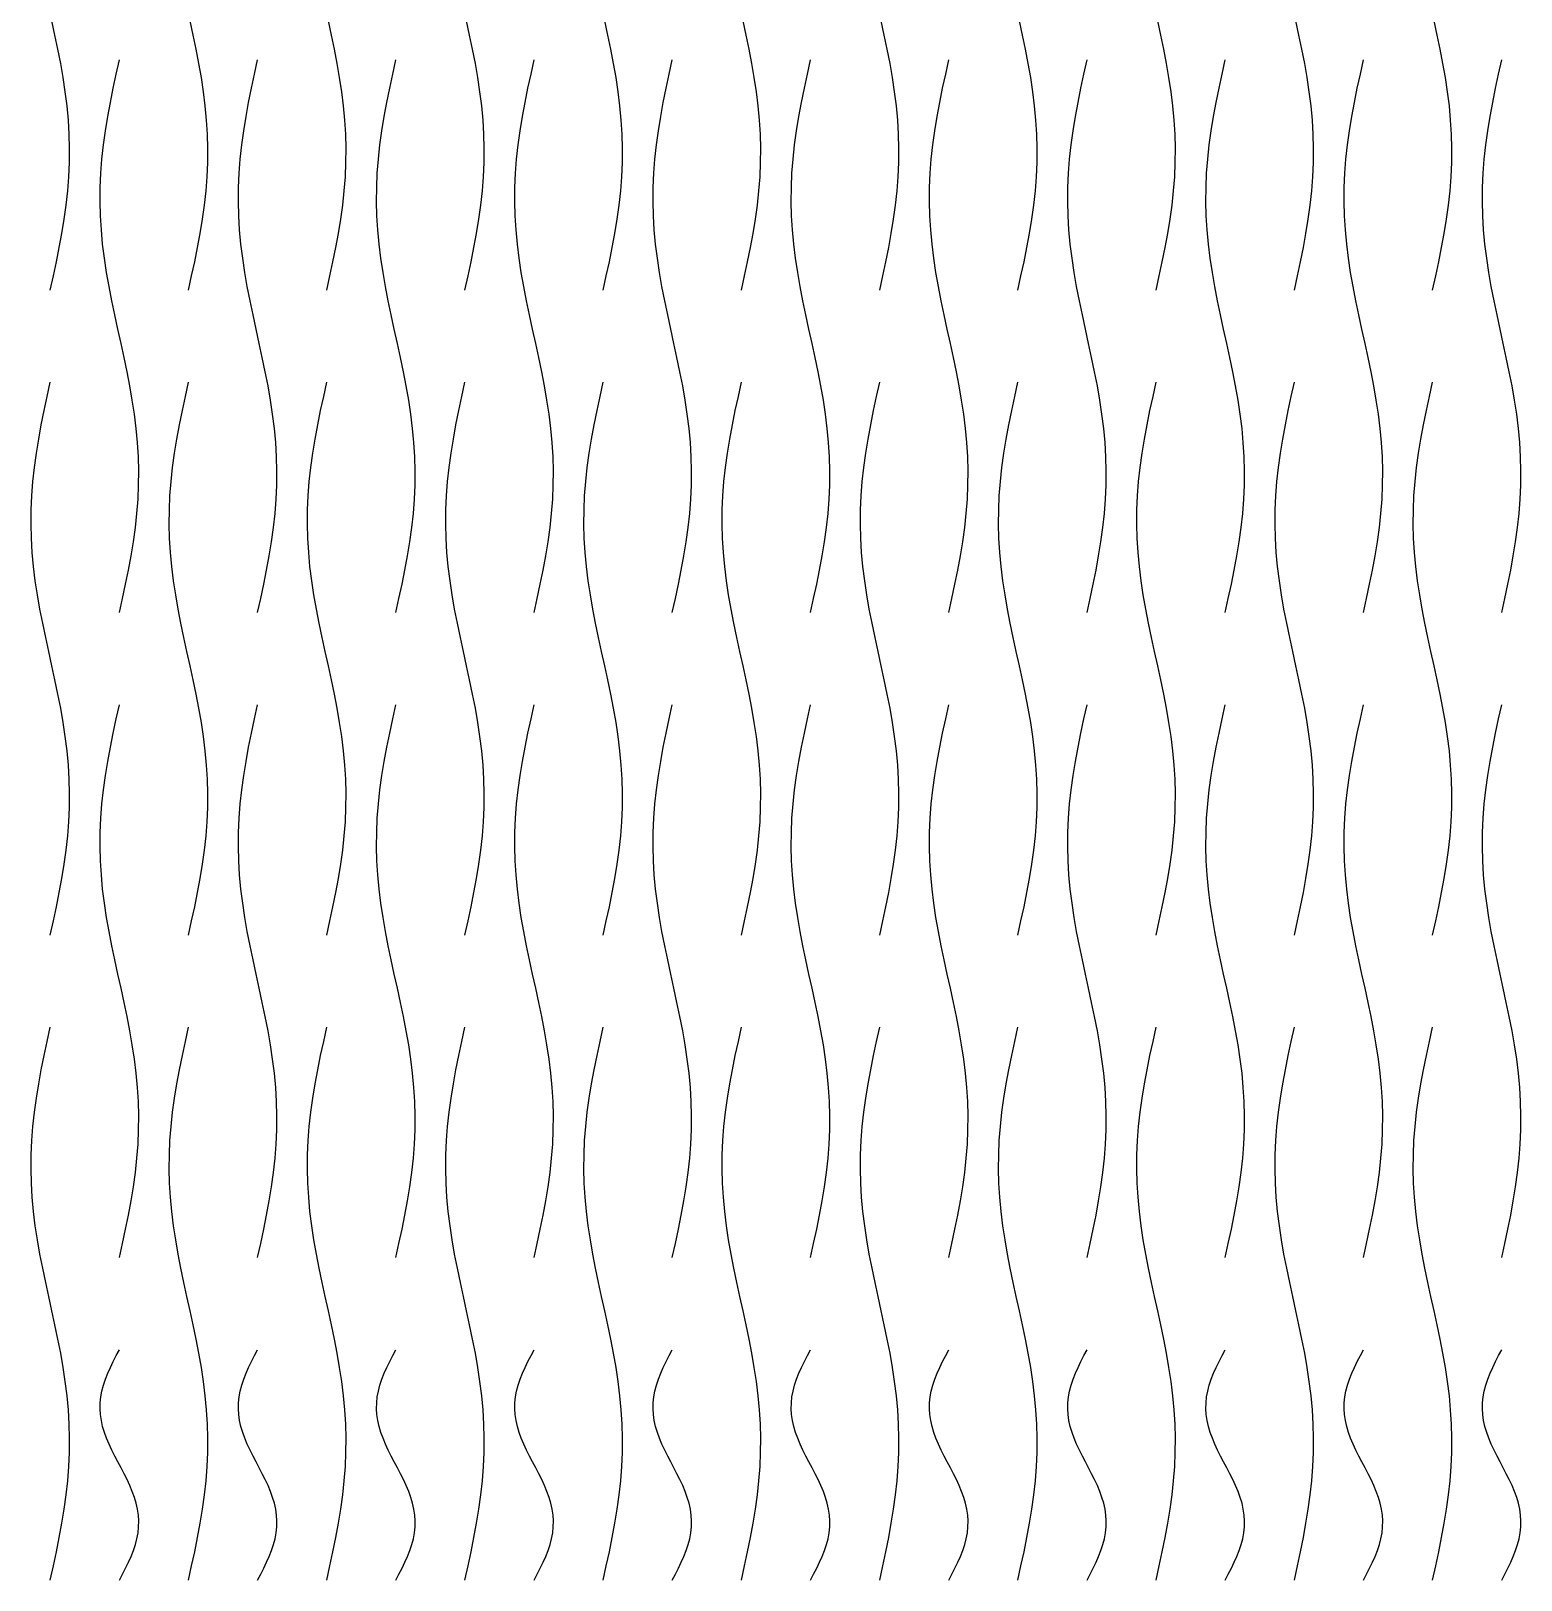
# Model space of a CAD drawing. Header units: millimetres. Extents: x 0.5 to 98.5, y 3 to 97.
# Drawn here: x 50 to 98.5, y 3 to 53.4 of the extents above; entities that cross this region are included whole.
import ezdxf

# ---------------------------------------------------------------- set-up
doc = ezdxf.new("R2010")
doc.units = ezdxf.units.MM
doc.layers.add('CUT', color=1, linetype='Continuous')

msp = doc.modelspace()

# ---------------------------------------------------------------- linework, layer by layer
at = {"layer": 'CUT'}
for points in [[(50.625, 45), (50.726, 45.462), (50.825, 45.923), (50.918, 46.385), (51.003, 46.846), (51.079, 47.308), (51.143, 47.769), (51.194, 48.231), (51.23, 48.692), (51.25, 49.154), (51.254, 49.615), (51.242, 50.077), (51.214, 50.538), (51.171, 51), (51.113, 51.462), (51.043, 51.923), (50.962, 52.385), (50.872, 52.846), (50.776, 53.308), (50.676, 53.769)], [(55.125, 45), (55.226, 45.462), (55.325, 45.923), (55.418, 46.385), (55.503, 46.846), (55.579, 47.308), (55.643, 47.769), (55.694, 48.231), (55.73, 48.692), (55.75, 49.154), (55.754, 49.615), (55.742, 50.077), (55.714, 50.538), (55.671, 51), (55.613, 51.462), (55.543, 51.923), (55.462, 52.385), (55.372, 52.846), (55.276, 53.308), (55.176, 53.769)], [(59.625, 45), (59.726, 45.462), (59.825, 45.923), (59.918, 46.385), (60.003, 46.846), (60.079, 47.308), (60.143, 47.769), (60.194, 48.231), (60.23, 48.692), (60.25, 49.154), (60.254, 49.615), (60.242, 50.077), (60.214, 50.538), (60.171, 51), (60.113, 51.462), (60.043, 51.923), (59.962, 52.385), (59.872, 52.846), (59.776, 53.308), (59.676, 53.769)], [(64.125, 45), (64.226, 45.462), (64.325, 45.923), (64.418, 46.385), (64.503, 46.846), (64.579, 47.308), (64.643, 47.769), (64.694, 48.231), (64.73, 48.692), (64.75, 49.154), (64.754, 49.615), (64.742, 50.077), (64.714, 50.538), (64.671, 51), (64.613, 51.462), (64.543, 51.923), (64.462, 52.385), (64.372, 52.846), (64.276, 53.308), (64.176, 53.769)], [(68.625, 45), (68.726, 45.462), (68.825, 45.923), (68.918, 46.385), (69.003, 46.846), (69.079, 47.308), (69.143, 47.769), (69.194, 48.231), (69.23, 48.692), (69.25, 49.154), (69.254, 49.615), (69.242, 50.077), (69.214, 50.538), (69.171, 51), (69.113, 51.462), (69.043, 51.923), (68.962, 52.385), (68.872, 52.846), (68.776, 53.308), (68.676, 53.769)], [(73.125, 45), (73.226, 45.462), (73.325, 45.923), (73.418, 46.385), (73.503, 46.846), (73.579, 47.308), (73.643, 47.769), (73.694, 48.231), (73.73, 48.692), (73.75, 49.154), (73.754, 49.615), (73.742, 50.077), (73.714, 50.538), (73.671, 51), (73.613, 51.462), (73.543, 51.923), (73.462, 52.385), (73.372, 52.846), (73.276, 53.308), (73.176, 53.769)], [(77.625, 45), (77.726, 45.462), (77.825, 45.923), (77.918, 46.385), (78.003, 46.846), (78.079, 47.308), (78.143, 47.769), (78.194, 48.231), (78.23, 48.692), (78.25, 49.154), (78.254, 49.615), (78.242, 50.077), (78.214, 50.538), (78.171, 51), (78.113, 51.462), (78.043, 51.923), (77.962, 52.385), (77.872, 52.846), (77.776, 53.308), (77.676, 53.769)], [(82.125, 45), (82.226, 45.462), (82.325, 45.923), (82.418, 46.385), (82.503, 46.846), (82.579, 47.308), (82.643, 47.769), (82.694, 48.231), (82.73, 48.692), (82.75, 49.154), (82.754, 49.615), (82.742, 50.077), (82.714, 50.538), (82.671, 51), (82.613, 51.462), (82.543, 51.923), (82.462, 52.385), (82.372, 52.846), (82.276, 53.308), (82.176, 53.769)], [(86.625, 45), (86.726, 45.462), (86.825, 45.923), (86.918, 46.385), (87.003, 46.846), (87.079, 47.308), (87.143, 47.769), (87.194, 48.231), (87.23, 48.692), (87.25, 49.154), (87.254, 49.615), (87.242, 50.077), (87.214, 50.538), (87.171, 51), (87.113, 51.462), (87.043, 51.923), (86.962, 52.385), (86.872, 52.846), (86.776, 53.308), (86.676, 53.769)], [(91.125, 45), (91.226, 45.462), (91.325, 45.923), (91.418, 46.385), (91.503, 46.846), (91.579, 47.308), (91.643, 47.769), (91.694, 48.231), (91.73, 48.692), (91.75, 49.154), (91.754, 49.615), (91.742, 50.077), (91.714, 50.538), (91.671, 51), (91.613, 51.462), (91.543, 51.923), (91.462, 52.385), (91.372, 52.846), (91.276, 53.308), (91.176, 53.769)], [(95.625, 45), (95.726, 45.462), (95.825, 45.923), (95.918, 46.385), (96.003, 46.846), (96.079, 47.308), (96.143, 47.769), (96.194, 48.231), (96.23, 48.692), (96.25, 49.154), (96.254, 49.615), (96.242, 50.077), (96.214, 50.538), (96.171, 51), (96.113, 51.462), (96.043, 51.923), (95.962, 52.385), (95.872, 52.846), (95.776, 53.308), (95.676, 53.769)], [(52.875, 34.5), (52.976, 34.962), (53.075, 35.423), (53.168, 35.885), (53.253, 36.346), (53.329, 36.808), (53.393, 37.269), (53.444, 37.731), (53.48, 38.192), (53.5, 38.654), (53.504, 39.115), (53.492, 39.577), (53.464, 40.038), (53.421, 40.5), (53.363, 40.962), (53.293, 41.423), (53.212, 41.885), (53.122, 42.346), (53.026, 42.808), (52.926, 43.269), (52.824, 43.731), (52.724, 44.192), (52.628, 44.654), (52.538, 45.115), (52.457, 45.577), (52.387, 46.038), (52.329, 46.5), (52.286, 46.962), (52.258, 47.423), (52.246, 47.885), (52.25, 48.346), (52.27, 48.808), (52.306, 49.269), (52.357, 49.731), (52.421, 50.192), (52.497, 50.654), (52.582, 51.115), (52.675, 51.577), (52.774, 52.038), (52.875, 52.5)], [(57.375, 34.5), (57.476, 34.962), (57.575, 35.423), (57.668, 35.885), (57.753, 36.346), (57.829, 36.808), (57.893, 37.269), (57.944, 37.731), (57.98, 38.192), (58, 38.654), (58.004, 39.115), (57.992, 39.577), (57.964, 40.038), (57.921, 40.5), (57.863, 40.962), (57.793, 41.423), (57.712, 41.885), (57.622, 42.346), (57.526, 42.808), (57.426, 43.269), (57.324, 43.731), (57.224, 44.192), (57.128, 44.654), (57.038, 45.115), (56.957, 45.577), (56.887, 46.038), (56.829, 46.5), (56.786, 46.962), (56.758, 47.423), (56.746, 47.885), (56.75, 48.346), (56.77, 48.808), (56.806, 49.269), (56.857, 49.731), (56.921, 50.192), (56.997, 50.654), (57.082, 51.115), (57.175, 51.577), (57.274, 52.038), (57.375, 52.5)], [(61.875, 34.5), (61.976, 34.962), (62.075, 35.423), (62.168, 35.885), (62.253, 36.346), (62.329, 36.808), (62.393, 37.269), (62.444, 37.731), (62.48, 38.192), (62.5, 38.654), (62.504, 39.115), (62.492, 39.577), (62.464, 40.038), (62.421, 40.5), (62.363, 40.962), (62.293, 41.423), (62.212, 41.885), (62.122, 42.346), (62.026, 42.808), (61.926, 43.269), (61.824, 43.731), (61.724, 44.192), (61.628, 44.654), (61.538, 45.115), (61.457, 45.577), (61.387, 46.038), (61.329, 46.5), (61.286, 46.962), (61.258, 47.423), (61.246, 47.885), (61.25, 48.346), (61.27, 48.808), (61.306, 49.269), (61.357, 49.731), (61.421, 50.192), (61.497, 50.654), (61.582, 51.115), (61.675, 51.577), (61.774, 52.038), (61.875, 52.5)], [(66.375, 34.5), (66.476, 34.962), (66.575, 35.423), (66.668, 35.885), (66.753, 36.346), (66.829, 36.808), (66.893, 37.269), (66.944, 37.731), (66.98, 38.192), (67, 38.654), (67.004, 39.115), (66.992, 39.577), (66.964, 40.038), (66.921, 40.5), (66.863, 40.962), (66.793, 41.423), (66.712, 41.885), (66.622, 42.346), (66.526, 42.808), (66.426, 43.269), (66.324, 43.731), (66.224, 44.192), (66.128, 44.654), (66.038, 45.115), (65.957, 45.577), (65.887, 46.038), (65.829, 46.5), (65.786, 46.962), (65.758, 47.423), (65.746, 47.885), (65.75, 48.346), (65.77, 48.808), (65.806, 49.269), (65.857, 49.731), (65.921, 50.192), (65.997, 50.654), (66.082, 51.115), (66.175, 51.577), (66.274, 52.038), (66.375, 52.5)], [(70.875, 34.5), (70.976, 34.962), (71.075, 35.423), (71.168, 35.885), (71.253, 36.346), (71.329, 36.808), (71.393, 37.269), (71.444, 37.731), (71.48, 38.192), (71.5, 38.654), (71.504, 39.115), (71.492, 39.577), (71.464, 40.038), (71.421, 40.5), (71.363, 40.962), (71.293, 41.423), (71.212, 41.885), (71.122, 42.346), (71.026, 42.808), (70.926, 43.269), (70.824, 43.731), (70.724, 44.192), (70.628, 44.654), (70.538, 45.115), (70.457, 45.577), (70.387, 46.038), (70.329, 46.5), (70.286, 46.962), (70.258, 47.423), (70.246, 47.885), (70.25, 48.346), (70.27, 48.808), (70.306, 49.269), (70.357, 49.731), (70.421, 50.192), (70.497, 50.654), (70.582, 51.115), (70.675, 51.577), (70.774, 52.038), (70.875, 52.5)], [(75.375, 34.5), (75.476, 34.962), (75.575, 35.423), (75.668, 35.885), (75.753, 36.346), (75.829, 36.808), (75.893, 37.269), (75.944, 37.731), (75.98, 38.192), (76, 38.654), (76.004, 39.115), (75.992, 39.577), (75.964, 40.038), (75.921, 40.5), (75.863, 40.962), (75.793, 41.423), (75.712, 41.885), (75.622, 42.346), (75.526, 42.808), (75.426, 43.269), (75.324, 43.731), (75.224, 44.192), (75.128, 44.654), (75.038, 45.115), (74.957, 45.577), (74.887, 46.038), (74.829, 46.5), (74.786, 46.962), (74.758, 47.423), (74.746, 47.885), (74.75, 48.346), (74.77, 48.808), (74.806, 49.269), (74.857, 49.731), (74.921, 50.192), (74.997, 50.654), (75.082, 51.115), (75.175, 51.577), (75.274, 52.038), (75.375, 52.5)], [(79.875, 34.5), (79.976, 34.962), (80.075, 35.423), (80.168, 35.885), (80.253, 36.346), (80.329, 36.808), (80.393, 37.269), (80.444, 37.731), (80.48, 38.192), (80.5, 38.654), (80.504, 39.115), (80.492, 39.577), (80.464, 40.038), (80.421, 40.5), (80.363, 40.962), (80.293, 41.423), (80.212, 41.885), (80.122, 42.346), (80.026, 42.808), (79.926, 43.269), (79.824, 43.731), (79.724, 44.192), (79.628, 44.654), (79.538, 45.115), (79.457, 45.577), (79.387, 46.038), (79.329, 46.5), (79.286, 46.962), (79.258, 47.423), (79.246, 47.885), (79.25, 48.346), (79.27, 48.808), (79.306, 49.269), (79.357, 49.731), (79.421, 50.192), (79.497, 50.654), (79.582, 51.115), (79.675, 51.577), (79.774, 52.038), (79.875, 52.5)], [(84.375, 34.5), (84.476, 34.962), (84.575, 35.423), (84.668, 35.885), (84.753, 36.346), (84.829, 36.808), (84.893, 37.269), (84.944, 37.731), (84.98, 38.192), (85, 38.654), (85.004, 39.115), (84.992, 39.577), (84.964, 40.038), (84.921, 40.5), (84.863, 40.962), (84.793, 41.423), (84.712, 41.885), (84.622, 42.346), (84.526, 42.808), (84.426, 43.269), (84.324, 43.731), (84.224, 44.192), (84.128, 44.654), (84.038, 45.115), (83.957, 45.577), (83.887, 46.038), (83.829, 46.5), (83.786, 46.962), (83.758, 47.423), (83.746, 47.885), (83.75, 48.346), (83.77, 48.808), (83.806, 49.269), (83.857, 49.731), (83.921, 50.192), (83.997, 50.654), (84.082, 51.115), (84.175, 51.577), (84.274, 52.038), (84.375, 52.5)], [(88.875, 34.5), (88.976, 34.962), (89.075, 35.423), (89.168, 35.885), (89.253, 36.346), (89.329, 36.808), (89.393, 37.269), (89.444, 37.731), (89.48, 38.192), (89.5, 38.654), (89.504, 39.115), (89.492, 39.577), (89.464, 40.038), (89.421, 40.5), (89.363, 40.962), (89.293, 41.423), (89.212, 41.885), (89.122, 42.346), (89.026, 42.808), (88.926, 43.269), (88.824, 43.731), (88.724, 44.192), (88.628, 44.654), (88.538, 45.115), (88.457, 45.577), (88.387, 46.038), (88.329, 46.5), (88.286, 46.962), (88.258, 47.423), (88.246, 47.885), (88.25, 48.346), (88.27, 48.808), (88.306, 49.269), (88.357, 49.731), (88.421, 50.192), (88.497, 50.654), (88.582, 51.115), (88.675, 51.577), (88.774, 52.038), (88.875, 52.5)], [(93.375, 34.5), (93.476, 34.962), (93.575, 35.423), (93.668, 35.885), (93.753, 36.346), (93.829, 36.808), (93.893, 37.269), (93.944, 37.731), (93.98, 38.192), (94, 38.654), (94.004, 39.115), (93.992, 39.577), (93.964, 40.038), (93.921, 40.5), (93.863, 40.962), (93.793, 41.423), (93.712, 41.885), (93.622, 42.346), (93.526, 42.808), (93.426, 43.269), (93.324, 43.731), (93.224, 44.192), (93.128, 44.654), (93.038, 45.115), (92.957, 45.577), (92.887, 46.038), (92.829, 46.5), (92.786, 46.962), (92.758, 47.423), (92.746, 47.885), (92.75, 48.346), (92.77, 48.808), (92.806, 49.269), (92.857, 49.731), (92.921, 50.192), (92.997, 50.654), (93.082, 51.115), (93.175, 51.577), (93.274, 52.038), (93.375, 52.5)], [(97.875, 34.5), (97.976, 34.962), (98.075, 35.423), (98.168, 35.885), (98.253, 36.346), (98.329, 36.808), (98.393, 37.269), (98.444, 37.731), (98.48, 38.192), (98.5, 38.654), (98.504, 39.115), (98.492, 39.577), (98.464, 40.038), (98.421, 40.5), (98.363, 40.962), (98.293, 41.423), (98.212, 41.885), (98.122, 42.346), (98.026, 42.808), (97.926, 43.269), (97.824, 43.731), (97.724, 44.192), (97.628, 44.654), (97.538, 45.115), (97.457, 45.577), (97.387, 46.038), (97.329, 46.5), (97.286, 46.962), (97.258, 47.423), (97.246, 47.885), (97.25, 48.346), (97.27, 48.808), (97.306, 49.269), (97.357, 49.731), (97.421, 50.192), (97.497, 50.654), (97.582, 51.115), (97.675, 51.577), (97.774, 52.038), (97.875, 52.5)], [(50.625, 24), (50.726, 24.462), (50.825, 24.923), (50.918, 25.385), (51.003, 25.846), (51.079, 26.308), (51.143, 26.769), (51.194, 27.231), (51.23, 27.692), (51.25, 28.154), (51.254, 28.615), (51.242, 29.077), (51.214, 29.538), (51.171, 30), (51.113, 30.462), (51.043, 30.923), (50.962, 31.385), (50.872, 31.846), (50.776, 32.308), (50.676, 32.769), (50.574, 33.231), (50.474, 33.692), (50.378, 34.154), (50.288, 34.615), (50.207, 35.077), (50.137, 35.538), (50.079, 36), (50.036, 36.462), (50.008, 36.923), (49.996, 37.385), (50, 37.846), (50.02, 38.308), (50.056, 38.769), (50.107, 39.231), (50.171, 39.692), (50.247, 40.154), (50.332, 40.615), (50.425, 41.077), (50.524, 41.538), (50.625, 42)], [(55.125, 24), (55.226, 24.462), (55.325, 24.923), (55.418, 25.385), (55.503, 25.846), (55.579, 26.308), (55.643, 26.769), (55.694, 27.231), (55.73, 27.692), (55.75, 28.154), (55.754, 28.615), (55.742, 29.077), (55.714, 29.538), (55.671, 30), (55.613, 30.462), (55.543, 30.923), (55.462, 31.385), (55.372, 31.846), (55.276, 32.308), (55.176, 32.769), (55.074, 33.231), (54.974, 33.692), (54.878, 34.154), (54.788, 34.615), (54.707, 35.077), (54.637, 35.538), (54.579, 36), (54.536, 36.462), (54.508, 36.923), (54.496, 37.385), (54.5, 37.846), (54.52, 38.308), (54.556, 38.769), (54.607, 39.231), (54.671, 39.692), (54.747, 40.154), (54.832, 40.615), (54.925, 41.077), (55.024, 41.538), (55.125, 42)], [(59.625, 24), (59.726, 24.462), (59.825, 24.923), (59.918, 25.385), (60.003, 25.846), (60.079, 26.308), (60.143, 26.769), (60.194, 27.231), (60.23, 27.692), (60.25, 28.154), (60.254, 28.615), (60.242, 29.077), (60.214, 29.538), (60.171, 30), (60.113, 30.462), (60.043, 30.923), (59.962, 31.385), (59.872, 31.846), (59.776, 32.308), (59.676, 32.769), (59.574, 33.231), (59.474, 33.692), (59.378, 34.154), (59.288, 34.615), (59.207, 35.077), (59.137, 35.538), (59.079, 36), (59.036, 36.462), (59.008, 36.923), (58.996, 37.385), (59, 37.846), (59.02, 38.308), (59.056, 38.769), (59.107, 39.231), (59.171, 39.692), (59.247, 40.154), (59.332, 40.615), (59.425, 41.077), (59.524, 41.538), (59.625, 42)], [(64.125, 24), (64.226, 24.462), (64.325, 24.923), (64.418, 25.385), (64.503, 25.846), (64.579, 26.308), (64.643, 26.769), (64.694, 27.231), (64.73, 27.692), (64.75, 28.154), (64.754, 28.615), (64.742, 29.077), (64.714, 29.538), (64.671, 30), (64.613, 30.462), (64.543, 30.923), (64.462, 31.385), (64.372, 31.846), (64.276, 32.308), (64.176, 32.769), (64.074, 33.231), (63.974, 33.692), (63.878, 34.154), (63.788, 34.615), (63.707, 35.077), (63.637, 35.538), (63.579, 36), (63.536, 36.462), (63.508, 36.923), (63.496, 37.385), (63.5, 37.846), (63.52, 38.308), (63.556, 38.769), (63.607, 39.231), (63.671, 39.692), (63.747, 40.154), (63.832, 40.615), (63.925, 41.077), (64.024, 41.538), (64.125, 42)], [(68.625, 24), (68.726, 24.462), (68.825, 24.923), (68.918, 25.385), (69.003, 25.846), (69.079, 26.308), (69.143, 26.769), (69.194, 27.231), (69.23, 27.692), (69.25, 28.154), (69.254, 28.615), (69.242, 29.077), (69.214, 29.538), (69.171, 30), (69.113, 30.462), (69.043, 30.923), (68.962, 31.385), (68.872, 31.846), (68.776, 32.308), (68.676, 32.769), (68.574, 33.231), (68.474, 33.692), (68.378, 34.154), (68.288, 34.615), (68.207, 35.077), (68.137, 35.538), (68.079, 36), (68.036, 36.462), (68.008, 36.923), (67.996, 37.385), (68, 37.846), (68.02, 38.308), (68.056, 38.769), (68.107, 39.231), (68.171, 39.692), (68.247, 40.154), (68.332, 40.615), (68.425, 41.077), (68.524, 41.538), (68.625, 42)], [(73.125, 24), (73.226, 24.462), (73.325, 24.923), (73.418, 25.385), (73.503, 25.846), (73.579, 26.308), (73.643, 26.769), (73.694, 27.231), (73.73, 27.692), (73.75, 28.154), (73.754, 28.615), (73.742, 29.077), (73.714, 29.538), (73.671, 30), (73.613, 30.462), (73.543, 30.923), (73.462, 31.385), (73.372, 31.846), (73.276, 32.308), (73.176, 32.769), (73.074, 33.231), (72.974, 33.692), (72.878, 34.154), (72.788, 34.615), (72.707, 35.077), (72.637, 35.538), (72.579, 36), (72.536, 36.462), (72.508, 36.923), (72.496, 37.385), (72.5, 37.846), (72.52, 38.308), (72.556, 38.769), (72.607, 39.231), (72.671, 39.692), (72.747, 40.154), (72.832, 40.615), (72.925, 41.077), (73.024, 41.538), (73.125, 42)], [(77.625, 24), (77.726, 24.462), (77.825, 24.923), (77.918, 25.385), (78.003, 25.846), (78.079, 26.308), (78.143, 26.769), (78.194, 27.231), (78.23, 27.692), (78.25, 28.154), (78.254, 28.615), (78.242, 29.077), (78.214, 29.538), (78.171, 30), (78.113, 30.462), (78.043, 30.923), (77.962, 31.385), (77.872, 31.846), (77.776, 32.308), (77.676, 32.769), (77.574, 33.231), (77.474, 33.692), (77.378, 34.154), (77.288, 34.615), (77.207, 35.077), (77.137, 35.538), (77.079, 36), (77.036, 36.462), (77.008, 36.923), (76.996, 37.385), (77, 37.846), (77.02, 38.308), (77.056, 38.769), (77.107, 39.231), (77.171, 39.692), (77.247, 40.154), (77.332, 40.615), (77.425, 41.077), (77.524, 41.538), (77.625, 42)], [(82.125, 24), (82.226, 24.462), (82.325, 24.923), (82.418, 25.385), (82.503, 25.846), (82.579, 26.308), (82.643, 26.769), (82.694, 27.231), (82.73, 27.692), (82.75, 28.154), (82.754, 28.615), (82.742, 29.077), (82.714, 29.538), (82.671, 30), (82.613, 30.462), (82.543, 30.923), (82.462, 31.385), (82.372, 31.846), (82.276, 32.308), (82.176, 32.769), (82.074, 33.231), (81.974, 33.692), (81.878, 34.154), (81.788, 34.615), (81.707, 35.077), (81.637, 35.538), (81.579, 36), (81.536, 36.462), (81.508, 36.923), (81.496, 37.385), (81.5, 37.846), (81.52, 38.308), (81.556, 38.769), (81.607, 39.231), (81.671, 39.692), (81.747, 40.154), (81.832, 40.615), (81.925, 41.077), (82.024, 41.538), (82.125, 42)], [(86.625, 24), (86.726, 24.462), (86.825, 24.923), (86.918, 25.385), (87.003, 25.846), (87.079, 26.308), (87.143, 26.769), (87.194, 27.231), (87.23, 27.692), (87.25, 28.154), (87.254, 28.615), (87.242, 29.077), (87.214, 29.538), (87.171, 30), (87.113, 30.462), (87.043, 30.923), (86.962, 31.385), (86.872, 31.846), (86.776, 32.308), (86.676, 32.769), (86.574, 33.231), (86.474, 33.692), (86.378, 34.154), (86.288, 34.615), (86.207, 35.077), (86.137, 35.538), (86.079, 36), (86.036, 36.462), (86.008, 36.923), (85.996, 37.385), (86, 37.846), (86.02, 38.308), (86.056, 38.769), (86.107, 39.231), (86.171, 39.692), (86.247, 40.154), (86.332, 40.615), (86.425, 41.077), (86.524, 41.538), (86.625, 42)], [(91.125, 24), (91.226, 24.462), (91.325, 24.923), (91.418, 25.385), (91.503, 25.846), (91.579, 26.308), (91.643, 26.769), (91.694, 27.231), (91.73, 27.692), (91.75, 28.154), (91.754, 28.615), (91.742, 29.077), (91.714, 29.538), (91.671, 30), (91.613, 30.462), (91.543, 30.923), (91.462, 31.385), (91.372, 31.846), (91.276, 32.308), (91.176, 32.769), (91.074, 33.231), (90.974, 33.692), (90.878, 34.154), (90.788, 34.615), (90.707, 35.077), (90.637, 35.538), (90.579, 36), (90.536, 36.462), (90.508, 36.923), (90.496, 37.385), (90.5, 37.846), (90.52, 38.308), (90.556, 38.769), (90.607, 39.231), (90.671, 39.692), (90.747, 40.154), (90.832, 40.615), (90.925, 41.077), (91.024, 41.538), (91.125, 42)], [(95.625, 24), (95.726, 24.462), (95.825, 24.923), (95.918, 25.385), (96.003, 25.846), (96.079, 26.308), (96.143, 26.769), (96.194, 27.231), (96.23, 27.692), (96.25, 28.154), (96.254, 28.615), (96.242, 29.077), (96.214, 29.538), (96.171, 30), (96.113, 30.462), (96.043, 30.923), (95.962, 31.385), (95.872, 31.846), (95.776, 32.308), (95.676, 32.769), (95.574, 33.231), (95.474, 33.692), (95.378, 34.154), (95.288, 34.615), (95.207, 35.077), (95.137, 35.538), (95.079, 36), (95.036, 36.462), (95.008, 36.923), (94.996, 37.385), (95, 37.846), (95.02, 38.308), (95.056, 38.769), (95.107, 39.231), (95.171, 39.692), (95.247, 40.154), (95.332, 40.615), (95.425, 41.077), (95.524, 41.538), (95.625, 42)], [(52.875, 13.5), (52.976, 13.962), (53.075, 14.423), (53.168, 14.885), (53.253, 15.346), (53.329, 15.808), (53.393, 16.269), (53.444, 16.731), (53.48, 17.192), (53.5, 17.654), (53.504, 18.115), (53.492, 18.577), (53.464, 19.038), (53.421, 19.5), (53.363, 19.962), (53.293, 20.423), (53.212, 20.885), (53.122, 21.346), (53.026, 21.808), (52.926, 22.269), (52.824, 22.731), (52.724, 23.192), (52.628, 23.654), (52.538, 24.115), (52.457, 24.577), (52.387, 25.038), (52.329, 25.5), (52.286, 25.962), (52.258, 26.423), (52.246, 26.885), (52.25, 27.346), (52.27, 27.808), (52.306, 28.269), (52.357, 28.731), (52.421, 29.192), (52.497, 29.654), (52.582, 30.115), (52.675, 30.577), (52.774, 31.038), (52.875, 31.5)], [(57.375, 13.5), (57.476, 13.962), (57.575, 14.423), (57.668, 14.885), (57.753, 15.346), (57.829, 15.808), (57.893, 16.269), (57.944, 16.731), (57.98, 17.192), (58, 17.654), (58.004, 18.115), (57.992, 18.577), (57.964, 19.038), (57.921, 19.5), (57.863, 19.962), (57.793, 20.423), (57.712, 20.885), (57.622, 21.346), (57.526, 21.808), (57.426, 22.269), (57.324, 22.731), (57.224, 23.192), (57.128, 23.654), (57.038, 24.115), (56.957, 24.577), (56.887, 25.038), (56.829, 25.5), (56.786, 25.962), (56.758, 26.423), (56.746, 26.885), (56.75, 27.346), (56.77, 27.808), (56.806, 28.269), (56.857, 28.731), (56.921, 29.192), (56.997, 29.654), (57.082, 30.115), (57.175, 30.577), (57.274, 31.038), (57.375, 31.5)], [(61.875, 13.5), (61.976, 13.962), (62.075, 14.423), (62.168, 14.885), (62.253, 15.346), (62.329, 15.808), (62.393, 16.269), (62.444, 16.731), (62.48, 17.192), (62.5, 17.654), (62.504, 18.115), (62.492, 18.577), (62.464, 19.038), (62.421, 19.5), (62.363, 19.962), (62.293, 20.423), (62.212, 20.885), (62.122, 21.346), (62.026, 21.808), (61.926, 22.269), (61.824, 22.731), (61.724, 23.192), (61.628, 23.654), (61.538, 24.115), (61.457, 24.577), (61.387, 25.038), (61.329, 25.5), (61.286, 25.962), (61.258, 26.423), (61.246, 26.885), (61.25, 27.346), (61.27, 27.808), (61.306, 28.269), (61.357, 28.731), (61.421, 29.192), (61.497, 29.654), (61.582, 30.115), (61.675, 30.577), (61.774, 31.038), (61.875, 31.5)], [(66.375, 13.5), (66.476, 13.962), (66.575, 14.423), (66.668, 14.885), (66.753, 15.346), (66.829, 15.808), (66.893, 16.269), (66.944, 16.731), (66.98, 17.192), (67, 17.654), (67.004, 18.115), (66.992, 18.577), (66.964, 19.038), (66.921, 19.5), (66.863, 19.962), (66.793, 20.423), (66.712, 20.885), (66.622, 21.346), (66.526, 21.808), (66.426, 22.269), (66.324, 22.731), (66.224, 23.192), (66.128, 23.654), (66.038, 24.115), (65.957, 24.577), (65.887, 25.038), (65.829, 25.5), (65.786, 25.962), (65.758, 26.423), (65.746, 26.885), (65.75, 27.346), (65.77, 27.808), (65.806, 28.269), (65.857, 28.731), (65.921, 29.192), (65.997, 29.654), (66.082, 30.115), (66.175, 30.577), (66.274, 31.038), (66.375, 31.5)], [(70.875, 13.5), (70.976, 13.962), (71.075, 14.423), (71.168, 14.885), (71.253, 15.346), (71.329, 15.808), (71.393, 16.269), (71.444, 16.731), (71.48, 17.192), (71.5, 17.654), (71.504, 18.115), (71.492, 18.577), (71.464, 19.038), (71.421, 19.5), (71.363, 19.962), (71.293, 20.423), (71.212, 20.885), (71.122, 21.346), (71.026, 21.808), (70.926, 22.269), (70.824, 22.731), (70.724, 23.192), (70.628, 23.654), (70.538, 24.115), (70.457, 24.577), (70.387, 25.038), (70.329, 25.5), (70.286, 25.962), (70.258, 26.423), (70.246, 26.885), (70.25, 27.346), (70.27, 27.808), (70.306, 28.269), (70.357, 28.731), (70.421, 29.192), (70.497, 29.654), (70.582, 30.115), (70.675, 30.577), (70.774, 31.038), (70.875, 31.5)], [(75.375, 13.5), (75.476, 13.962), (75.575, 14.423), (75.668, 14.885), (75.753, 15.346), (75.829, 15.808), (75.893, 16.269), (75.944, 16.731), (75.98, 17.192), (76, 17.654), (76.004, 18.115), (75.992, 18.577), (75.964, 19.038), (75.921, 19.5), (75.863, 19.962), (75.793, 20.423), (75.712, 20.885), (75.622, 21.346), (75.526, 21.808), (75.426, 22.269), (75.324, 22.731), (75.224, 23.192), (75.128, 23.654), (75.038, 24.115), (74.957, 24.577), (74.887, 25.038), (74.829, 25.5), (74.786, 25.962), (74.758, 26.423), (74.746, 26.885), (74.75, 27.346), (74.77, 27.808), (74.806, 28.269), (74.857, 28.731), (74.921, 29.192), (74.997, 29.654), (75.082, 30.115), (75.175, 30.577), (75.274, 31.038), (75.375, 31.5)], [(79.875, 13.5), (79.976, 13.962), (80.075, 14.423), (80.168, 14.885), (80.253, 15.346), (80.329, 15.808), (80.393, 16.269), (80.444, 16.731), (80.48, 17.192), (80.5, 17.654), (80.504, 18.115), (80.492, 18.577), (80.464, 19.038), (80.421, 19.5), (80.363, 19.962), (80.293, 20.423), (80.212, 20.885), (80.122, 21.346), (80.026, 21.808), (79.926, 22.269), (79.824, 22.731), (79.724, 23.192), (79.628, 23.654), (79.538, 24.115), (79.457, 24.577), (79.387, 25.038), (79.329, 25.5), (79.286, 25.962), (79.258, 26.423), (79.246, 26.885), (79.25, 27.346), (79.27, 27.808), (79.306, 28.269), (79.357, 28.731), (79.421, 29.192), (79.497, 29.654), (79.582, 30.115), (79.675, 30.577), (79.774, 31.038), (79.875, 31.5)], [(84.375, 13.5), (84.476, 13.962), (84.575, 14.423), (84.668, 14.885), (84.753, 15.346), (84.829, 15.808), (84.893, 16.269), (84.944, 16.731), (84.98, 17.192), (85, 17.654), (85.004, 18.115), (84.992, 18.577), (84.964, 19.038), (84.921, 19.5), (84.863, 19.962), (84.793, 20.423), (84.712, 20.885), (84.622, 21.346), (84.526, 21.808), (84.426, 22.269), (84.324, 22.731), (84.224, 23.192), (84.128, 23.654), (84.038, 24.115), (83.957, 24.577), (83.887, 25.038), (83.829, 25.5), (83.786, 25.962), (83.758, 26.423), (83.746, 26.885), (83.75, 27.346), (83.77, 27.808), (83.806, 28.269), (83.857, 28.731), (83.921, 29.192), (83.997, 29.654), (84.082, 30.115), (84.175, 30.577), (84.274, 31.038), (84.375, 31.5)], [(88.875, 13.5), (88.976, 13.962), (89.075, 14.423), (89.168, 14.885), (89.253, 15.346), (89.329, 15.808), (89.393, 16.269), (89.444, 16.731), (89.48, 17.192), (89.5, 17.654), (89.504, 18.115), (89.492, 18.577), (89.464, 19.038), (89.421, 19.5), (89.363, 19.962), (89.293, 20.423), (89.212, 20.885), (89.122, 21.346), (89.026, 21.808), (88.926, 22.269), (88.824, 22.731), (88.724, 23.192), (88.628, 23.654), (88.538, 24.115), (88.457, 24.577), (88.387, 25.038), (88.329, 25.5), (88.286, 25.962), (88.258, 26.423), (88.246, 26.885), (88.25, 27.346), (88.27, 27.808), (88.306, 28.269), (88.357, 28.731), (88.421, 29.192), (88.497, 29.654), (88.582, 30.115), (88.675, 30.577), (88.774, 31.038), (88.875, 31.5)], [(93.375, 13.5), (93.476, 13.962), (93.575, 14.423), (93.668, 14.885), (93.753, 15.346), (93.829, 15.808), (93.893, 16.269), (93.944, 16.731), (93.98, 17.192), (94, 17.654), (94.004, 18.115), (93.992, 18.577), (93.964, 19.038), (93.921, 19.5), (93.863, 19.962), (93.793, 20.423), (93.712, 20.885), (93.622, 21.346), (93.526, 21.808), (93.426, 22.269), (93.324, 22.731), (93.224, 23.192), (93.128, 23.654), (93.038, 24.115), (92.957, 24.577), (92.887, 25.038), (92.829, 25.5), (92.786, 25.962), (92.758, 26.423), (92.746, 26.885), (92.75, 27.346), (92.77, 27.808), (92.806, 28.269), (92.857, 28.731), (92.921, 29.192), (92.997, 29.654), (93.082, 30.115), (93.175, 30.577), (93.274, 31.038), (93.375, 31.5)], [(97.875, 13.5), (97.976, 13.962), (98.075, 14.423), (98.168, 14.885), (98.253, 15.346), (98.329, 15.808), (98.393, 16.269), (98.444, 16.731), (98.48, 17.192), (98.5, 17.654), (98.504, 18.115), (98.492, 18.577), (98.464, 19.038), (98.421, 19.5), (98.363, 19.962), (98.293, 20.423), (98.212, 20.885), (98.122, 21.346), (98.026, 21.808), (97.926, 22.269), (97.824, 22.731), (97.724, 23.192), (97.628, 23.654), (97.538, 24.115), (97.457, 24.577), (97.387, 25.038), (97.329, 25.5), (97.286, 25.962), (97.258, 26.423), (97.246, 26.885), (97.25, 27.346), (97.27, 27.808), (97.306, 28.269), (97.357, 28.731), (97.421, 29.192), (97.497, 29.654), (97.582, 30.115), (97.675, 30.577), (97.774, 31.038), (97.875, 31.5)], [(50.625, 3), (50.726, 3.462), (50.825, 3.923), (50.918, 4.385), (51.003, 4.846), (51.079, 5.308), (51.143, 5.769), (51.194, 6.231), (51.23, 6.692), (51.25, 7.154), (51.254, 7.615), (51.242, 8.077), (51.214, 8.538), (51.171, 9), (51.113, 9.462), (51.043, 9.923), (50.962, 10.385), (50.872, 10.846), (50.776, 11.308), (50.676, 11.769), (50.574, 12.231), (50.474, 12.692), (50.378, 13.154), (50.288, 13.615), (50.207, 14.077), (50.137, 14.538), (50.079, 15), (50.036, 15.462), (50.008, 15.923), (49.996, 16.385), (50, 16.846), (50.02, 17.308), (50.056, 17.769), (50.107, 18.231), (50.171, 18.692), (50.247, 19.154), (50.332, 19.615), (50.425, 20.077), (50.524, 20.538), (50.625, 21)], [(55.125, 3), (55.226, 3.462), (55.325, 3.923), (55.418, 4.385), (55.503, 4.846), (55.579, 5.308), (55.643, 5.769), (55.694, 6.231), (55.73, 6.692), (55.75, 7.154), (55.754, 7.615), (55.742, 8.077), (55.714, 8.538), (55.671, 9), (55.613, 9.462), (55.543, 9.923), (55.462, 10.385), (55.372, 10.846), (55.276, 11.308), (55.176, 11.769), (55.074, 12.231), (54.974, 12.692), (54.878, 13.154), (54.788, 13.615), (54.707, 14.077), (54.637, 14.538), (54.579, 15), (54.536, 15.462), (54.508, 15.923), (54.496, 16.385), (54.5, 16.846), (54.52, 17.308), (54.556, 17.769), (54.607, 18.231), (54.671, 18.692), (54.747, 19.154), (54.832, 19.615), (54.925, 20.077), (55.024, 20.538), (55.125, 21)], [(59.625, 3), (59.726, 3.462), (59.825, 3.923), (59.918, 4.385), (60.003, 4.846), (60.079, 5.308), (60.143, 5.769), (60.194, 6.231), (60.23, 6.692), (60.25, 7.154), (60.254, 7.615), (60.242, 8.077), (60.214, 8.538), (60.171, 9), (60.113, 9.462), (60.043, 9.923), (59.962, 10.385), (59.872, 10.846), (59.776, 11.308), (59.676, 11.769), (59.574, 12.231), (59.474, 12.692), (59.378, 13.154), (59.288, 13.615), (59.207, 14.077), (59.137, 14.538), (59.079, 15), (59.036, 15.462), (59.008, 15.923), (58.996, 16.385), (59, 16.846), (59.02, 17.308), (59.056, 17.769), (59.107, 18.231), (59.171, 18.692), (59.247, 19.154), (59.332, 19.615), (59.425, 20.077), (59.524, 20.538), (59.625, 21)], [(64.125, 3), (64.226, 3.462), (64.325, 3.923), (64.418, 4.385), (64.503, 4.846), (64.579, 5.308), (64.643, 5.769), (64.694, 6.231), (64.73, 6.692), (64.75, 7.154), (64.754, 7.615), (64.742, 8.077), (64.714, 8.538), (64.671, 9), (64.613, 9.462), (64.543, 9.923), (64.462, 10.385), (64.372, 10.846), (64.276, 11.308), (64.176, 11.769), (64.074, 12.231), (63.974, 12.692), (63.878, 13.154), (63.788, 13.615), (63.707, 14.077), (63.637, 14.538), (63.579, 15), (63.536, 15.462), (63.508, 15.923), (63.496, 16.385), (63.5, 16.846), (63.52, 17.308), (63.556, 17.769), (63.607, 18.231), (63.671, 18.692), (63.747, 19.154), (63.832, 19.615), (63.925, 20.077), (64.024, 20.538), (64.125, 21)], [(68.625, 3), (68.726, 3.462), (68.825, 3.923), (68.918, 4.385), (69.003, 4.846), (69.079, 5.308), (69.143, 5.769), (69.194, 6.231), (69.23, 6.692), (69.25, 7.154), (69.254, 7.615), (69.242, 8.077), (69.214, 8.538), (69.171, 9), (69.113, 9.462), (69.043, 9.923), (68.962, 10.385), (68.872, 10.846), (68.776, 11.308), (68.676, 11.769), (68.574, 12.231), (68.474, 12.692), (68.378, 13.154), (68.288, 13.615), (68.207, 14.077), (68.137, 14.538), (68.079, 15), (68.036, 15.462), (68.008, 15.923), (67.996, 16.385), (68, 16.846), (68.02, 17.308), (68.056, 17.769), (68.107, 18.231), (68.171, 18.692), (68.247, 19.154), (68.332, 19.615), (68.425, 20.077), (68.524, 20.538), (68.625, 21)], [(73.125, 3), (73.226, 3.462), (73.325, 3.923), (73.418, 4.385), (73.503, 4.846), (73.579, 5.308), (73.643, 5.769), (73.694, 6.231), (73.73, 6.692), (73.75, 7.154), (73.754, 7.615), (73.742, 8.077), (73.714, 8.538), (73.671, 9), (73.613, 9.462), (73.543, 9.923), (73.462, 10.385), (73.372, 10.846), (73.276, 11.308), (73.176, 11.769), (73.074, 12.231), (72.974, 12.692), (72.878, 13.154), (72.788, 13.615), (72.707, 14.077), (72.637, 14.538), (72.579, 15), (72.536, 15.462), (72.508, 15.923), (72.496, 16.385), (72.5, 16.846), (72.52, 17.308), (72.556, 17.769), (72.607, 18.231), (72.671, 18.692), (72.747, 19.154), (72.832, 19.615), (72.925, 20.077), (73.024, 20.538), (73.125, 21)], [(77.625, 3), (77.726, 3.462), (77.825, 3.923), (77.918, 4.385), (78.003, 4.846), (78.079, 5.308), (78.143, 5.769), (78.194, 6.231), (78.23, 6.692), (78.25, 7.154), (78.254, 7.615), (78.242, 8.077), (78.214, 8.538), (78.171, 9), (78.113, 9.462), (78.043, 9.923), (77.962, 10.385), (77.872, 10.846), (77.776, 11.308), (77.676, 11.769), (77.574, 12.231), (77.474, 12.692), (77.378, 13.154), (77.288, 13.615), (77.207, 14.077), (77.137, 14.538), (77.079, 15), (77.036, 15.462), (77.008, 15.923), (76.996, 16.385), (77, 16.846), (77.02, 17.308), (77.056, 17.769), (77.107, 18.231), (77.171, 18.692), (77.247, 19.154), (77.332, 19.615), (77.425, 20.077), (77.524, 20.538), (77.625, 21)], [(82.125, 3), (82.226, 3.462), (82.325, 3.923), (82.418, 4.385), (82.503, 4.846), (82.579, 5.308), (82.643, 5.769), (82.694, 6.231), (82.73, 6.692), (82.75, 7.154), (82.754, 7.615), (82.742, 8.077), (82.714, 8.538), (82.671, 9), (82.613, 9.462), (82.543, 9.923), (82.462, 10.385), (82.372, 10.846), (82.276, 11.308), (82.176, 11.769), (82.074, 12.231), (81.974, 12.692), (81.878, 13.154), (81.788, 13.615), (81.707, 14.077), (81.637, 14.538), (81.579, 15), (81.536, 15.462), (81.508, 15.923), (81.496, 16.385), (81.5, 16.846), (81.52, 17.308), (81.556, 17.769), (81.607, 18.231), (81.671, 18.692), (81.747, 19.154), (81.832, 19.615), (81.925, 20.077), (82.024, 20.538), (82.125, 21)], [(86.625, 3), (86.726, 3.462), (86.825, 3.923), (86.918, 4.385), (87.003, 4.846), (87.079, 5.308), (87.143, 5.769), (87.194, 6.231), (87.23, 6.692), (87.25, 7.154), (87.254, 7.615), (87.242, 8.077), (87.214, 8.538), (87.171, 9), (87.113, 9.462), (87.043, 9.923), (86.962, 10.385), (86.872, 10.846), (86.776, 11.308), (86.676, 11.769), (86.574, 12.231), (86.474, 12.692), (86.378, 13.154), (86.288, 13.615), (86.207, 14.077), (86.137, 14.538), (86.079, 15), (86.036, 15.462), (86.008, 15.923), (85.996, 16.385), (86, 16.846), (86.02, 17.308), (86.056, 17.769), (86.107, 18.231), (86.171, 18.692), (86.247, 19.154), (86.332, 19.615), (86.425, 20.077), (86.524, 20.538), (86.625, 21)], [(91.125, 3), (91.226, 3.462), (91.325, 3.923), (91.418, 4.385), (91.503, 4.846), (91.579, 5.308), (91.643, 5.769), (91.694, 6.231), (91.73, 6.692), (91.75, 7.154), (91.754, 7.615), (91.742, 8.077), (91.714, 8.538), (91.671, 9), (91.613, 9.462), (91.543, 9.923), (91.462, 10.385), (91.372, 10.846), (91.276, 11.308), (91.176, 11.769), (91.074, 12.231), (90.974, 12.692), (90.878, 13.154), (90.788, 13.615), (90.707, 14.077), (90.637, 14.538), (90.579, 15), (90.536, 15.462), (90.508, 15.923), (90.496, 16.385), (90.5, 16.846), (90.52, 17.308), (90.556, 17.769), (90.607, 18.231), (90.671, 18.692), (90.747, 19.154), (90.832, 19.615), (90.925, 20.077), (91.024, 20.538), (91.125, 21)], [(95.625, 3), (95.726, 3.462), (95.825, 3.923), (95.918, 4.385), (96.003, 4.846), (96.079, 5.308), (96.143, 5.769), (96.194, 6.231), (96.23, 6.692), (96.25, 7.154), (96.254, 7.615), (96.242, 8.077), (96.214, 8.538), (96.171, 9), (96.113, 9.462), (96.043, 9.923), (95.962, 10.385), (95.872, 10.846), (95.776, 11.308), (95.676, 11.769), (95.574, 12.231), (95.474, 12.692), (95.378, 13.154), (95.288, 13.615), (95.207, 14.077), (95.137, 14.538), (95.079, 15), (95.036, 15.462), (95.008, 15.923), (94.996, 16.385), (95, 16.846), (95.02, 17.308), (95.056, 17.769), (95.107, 18.231), (95.171, 18.692), (95.247, 19.154), (95.332, 19.615), (95.425, 20.077), (95.524, 20.538), (95.625, 21)], [(52.875, 3), (52.976, 3.192), (53.075, 3.385), (53.168, 3.577), (53.253, 3.769), (53.329, 3.962), (53.393, 4.154), (53.444, 4.346), (53.48, 4.538), (53.5, 4.731), (53.504, 4.923), (53.492, 5.115), (53.464, 5.308), (53.421, 5.5), (53.363, 5.692), (53.293, 5.885), (53.212, 6.077), (53.122, 6.269), (53.026, 6.462), (52.926, 6.654), (52.824, 6.846), (52.724, 7.038), (52.628, 7.231), (52.538, 7.423), (52.457, 7.615), (52.387, 7.808), (52.329, 8), (52.286, 8.192), (52.258, 8.385), (52.246, 8.577), (52.25, 8.769), (52.27, 8.962), (52.306, 9.154), (52.357, 9.346), (52.421, 9.538), (52.497, 9.731), (52.582, 9.923), (52.675, 10.115), (52.774, 10.308), (52.875, 10.5)], [(57.375, 3), (57.476, 3.192), (57.575, 3.385), (57.668, 3.577), (57.753, 3.769), (57.829, 3.962), (57.893, 4.154), (57.944, 4.346), (57.98, 4.538), (58, 4.731), (58.004, 4.923), (57.992, 5.115), (57.964, 5.308), (57.921, 5.5), (57.863, 5.692), (57.793, 5.885), (57.712, 6.077), (57.622, 6.269), (57.526, 6.462), (57.426, 6.654), (57.324, 6.846), (57.224, 7.038), (57.128, 7.231), (57.038, 7.423), (56.957, 7.615), (56.887, 7.808), (56.829, 8), (56.786, 8.192), (56.758, 8.385), (56.746, 8.577), (56.75, 8.769), (56.77, 8.962), (56.806, 9.154), (56.857, 9.346), (56.921, 9.538), (56.997, 9.731), (57.082, 9.923), (57.175, 10.115), (57.274, 10.308), (57.375, 10.5)], [(61.875, 3), (61.976, 3.192), (62.075, 3.385), (62.168, 3.577), (62.253, 3.769), (62.329, 3.962), (62.393, 4.154), (62.444, 4.346), (62.48, 4.538), (62.5, 4.731), (62.504, 4.923), (62.492, 5.115), (62.464, 5.308), (62.421, 5.5), (62.363, 5.692), (62.293, 5.885), (62.212, 6.077), (62.122, 6.269), (62.026, 6.462), (61.926, 6.654), (61.824, 6.846), (61.724, 7.038), (61.628, 7.231), (61.538, 7.423), (61.457, 7.615), (61.387, 7.808), (61.329, 8), (61.286, 8.192), (61.258, 8.385), (61.246, 8.577), (61.25, 8.769), (61.27, 8.962), (61.306, 9.154), (61.357, 9.346), (61.421, 9.538), (61.497, 9.731), (61.582, 9.923), (61.675, 10.115), (61.774, 10.308), (61.875, 10.5)], [(66.375, 3), (66.476, 3.192), (66.575, 3.385), (66.668, 3.577), (66.753, 3.769), (66.829, 3.962), (66.893, 4.154), (66.944, 4.346), (66.98, 4.538), (67, 4.731), (67.004, 4.923), (66.992, 5.115), (66.964, 5.308), (66.921, 5.5), (66.863, 5.692), (66.793, 5.885), (66.712, 6.077), (66.622, 6.269), (66.526, 6.462), (66.426, 6.654), (66.324, 6.846), (66.224, 7.038), (66.128, 7.231), (66.038, 7.423), (65.957, 7.615), (65.887, 7.808), (65.829, 8), (65.786, 8.192), (65.758, 8.385), (65.746, 8.577), (65.75, 8.769), (65.77, 8.962), (65.806, 9.154), (65.857, 9.346), (65.921, 9.538), (65.997, 9.731), (66.082, 9.923), (66.175, 10.115), (66.274, 10.308), (66.375, 10.5)], [(70.875, 3), (70.976, 3.192), (71.075, 3.385), (71.168, 3.577), (71.253, 3.769), (71.329, 3.962), (71.393, 4.154), (71.444, 4.346), (71.48, 4.538), (71.5, 4.731), (71.504, 4.923), (71.492, 5.115), (71.464, 5.308), (71.421, 5.5), (71.363, 5.692), (71.293, 5.885), (71.212, 6.077), (71.122, 6.269), (71.026, 6.462), (70.926, 6.654), (70.824, 6.846), (70.724, 7.038), (70.628, 7.231), (70.538, 7.423), (70.457, 7.615), (70.387, 7.808), (70.329, 8), (70.286, 8.192), (70.258, 8.385), (70.246, 8.577), (70.25, 8.769), (70.27, 8.962), (70.306, 9.154), (70.357, 9.346), (70.421, 9.538), (70.497, 9.731), (70.582, 9.923), (70.675, 10.115), (70.774, 10.308), (70.875, 10.5)], [(75.375, 3), (75.476, 3.192), (75.575, 3.385), (75.668, 3.577), (75.753, 3.769), (75.829, 3.962), (75.893, 4.154), (75.944, 4.346), (75.98, 4.538), (76, 4.731), (76.004, 4.923), (75.992, 5.115), (75.964, 5.308), (75.921, 5.5), (75.863, 5.692), (75.793, 5.885), (75.712, 6.077), (75.622, 6.269), (75.526, 6.462), (75.426, 6.654), (75.324, 6.846), (75.224, 7.038), (75.128, 7.231), (75.038, 7.423), (74.957, 7.615), (74.887, 7.808), (74.829, 8), (74.786, 8.192), (74.758, 8.385), (74.746, 8.577), (74.75, 8.769), (74.77, 8.962), (74.806, 9.154), (74.857, 9.346), (74.921, 9.538), (74.997, 9.731), (75.082, 9.923), (75.175, 10.115), (75.274, 10.308), (75.375, 10.5)], [(79.875, 3), (79.976, 3.192), (80.075, 3.385), (80.168, 3.577), (80.253, 3.769), (80.329, 3.962), (80.393, 4.154), (80.444, 4.346), (80.48, 4.538), (80.5, 4.731), (80.504, 4.923), (80.492, 5.115), (80.464, 5.308), (80.421, 5.5), (80.363, 5.692), (80.293, 5.885), (80.212, 6.077), (80.122, 6.269), (80.026, 6.462), (79.926, 6.654), (79.824, 6.846), (79.724, 7.038), (79.628, 7.231), (79.538, 7.423), (79.457, 7.615), (79.387, 7.808), (79.329, 8), (79.286, 8.192), (79.258, 8.385), (79.246, 8.577), (79.25, 8.769), (79.27, 8.962), (79.306, 9.154), (79.357, 9.346), (79.421, 9.538), (79.497, 9.731), (79.582, 9.923), (79.675, 10.115), (79.774, 10.308), (79.875, 10.5)], [(84.375, 3), (84.476, 3.192), (84.575, 3.385), (84.668, 3.577), (84.753, 3.769), (84.829, 3.962), (84.893, 4.154), (84.944, 4.346), (84.98, 4.538), (85, 4.731), (85.004, 4.923), (84.992, 5.115), (84.964, 5.308), (84.921, 5.5), (84.863, 5.692), (84.793, 5.885), (84.712, 6.077), (84.622, 6.269), (84.526, 6.462), (84.426, 6.654), (84.324, 6.846), (84.224, 7.038), (84.128, 7.231), (84.038, 7.423), (83.957, 7.615), (83.887, 7.808), (83.829, 8), (83.786, 8.192), (83.758, 8.385), (83.746, 8.577), (83.75, 8.769), (83.77, 8.962), (83.806, 9.154), (83.857, 9.346), (83.921, 9.538), (83.997, 9.731), (84.082, 9.923), (84.175, 10.115), (84.274, 10.308), (84.375, 10.5)], [(88.875, 3), (88.976, 3.192), (89.075, 3.385), (89.168, 3.577), (89.253, 3.769), (89.329, 3.962), (89.393, 4.154), (89.444, 4.346), (89.48, 4.538), (89.5, 4.731), (89.504, 4.923), (89.492, 5.115), (89.464, 5.308), (89.421, 5.5), (89.363, 5.692), (89.293, 5.885), (89.212, 6.077), (89.122, 6.269), (89.026, 6.462), (88.926, 6.654), (88.824, 6.846), (88.724, 7.038), (88.628, 7.231), (88.538, 7.423), (88.457, 7.615), (88.387, 7.808), (88.329, 8), (88.286, 8.192), (88.258, 8.385), (88.246, 8.577), (88.25, 8.769), (88.27, 8.962), (88.306, 9.154), (88.357, 9.346), (88.421, 9.538), (88.497, 9.731), (88.582, 9.923), (88.675, 10.115), (88.774, 10.308), (88.875, 10.5)], [(93.375, 3), (93.476, 3.192), (93.575, 3.385), (93.668, 3.577), (93.753, 3.769), (93.829, 3.962), (93.893, 4.154), (93.944, 4.346), (93.98, 4.538), (94, 4.731), (94.004, 4.923), (93.992, 5.115), (93.964, 5.308), (93.921, 5.5), (93.863, 5.692), (93.793, 5.885), (93.712, 6.077), (93.622, 6.269), (93.526, 6.462), (93.426, 6.654), (93.324, 6.846), (93.224, 7.038), (93.128, 7.231), (93.038, 7.423), (92.957, 7.615), (92.887, 7.808), (92.829, 8), (92.786, 8.192), (92.758, 8.385), (92.746, 8.577), (92.75, 8.769), (92.77, 8.962), (92.806, 9.154), (92.857, 9.346), (92.921, 9.538), (92.997, 9.731), (93.082, 9.923), (93.175, 10.115), (93.274, 10.308), (93.375, 10.5)], [(97.875, 3), (97.976, 3.192), (98.075, 3.385), (98.168, 3.577), (98.253, 3.769), (98.329, 3.962), (98.393, 4.154), (98.444, 4.346), (98.48, 4.538), (98.5, 4.731), (98.504, 4.923), (98.492, 5.115), (98.464, 5.308), (98.421, 5.5), (98.363, 5.692), (98.293, 5.885), (98.212, 6.077), (98.122, 6.269), (98.026, 6.462), (97.926, 6.654), (97.824, 6.846), (97.724, 7.038), (97.628, 7.231), (97.538, 7.423), (97.457, 7.615), (97.387, 7.808), (97.329, 8), (97.286, 8.192), (97.258, 8.385), (97.246, 8.577), (97.25, 8.769), (97.27, 8.962), (97.306, 9.154), (97.357, 9.346), (97.421, 9.538), (97.497, 9.731), (97.582, 9.923), (97.675, 10.115), (97.774, 10.308), (97.875, 10.5)]]:
    msp.add_lwpolyline(points, dxfattribs=at)

doc.saveas('drawing.dxf')
